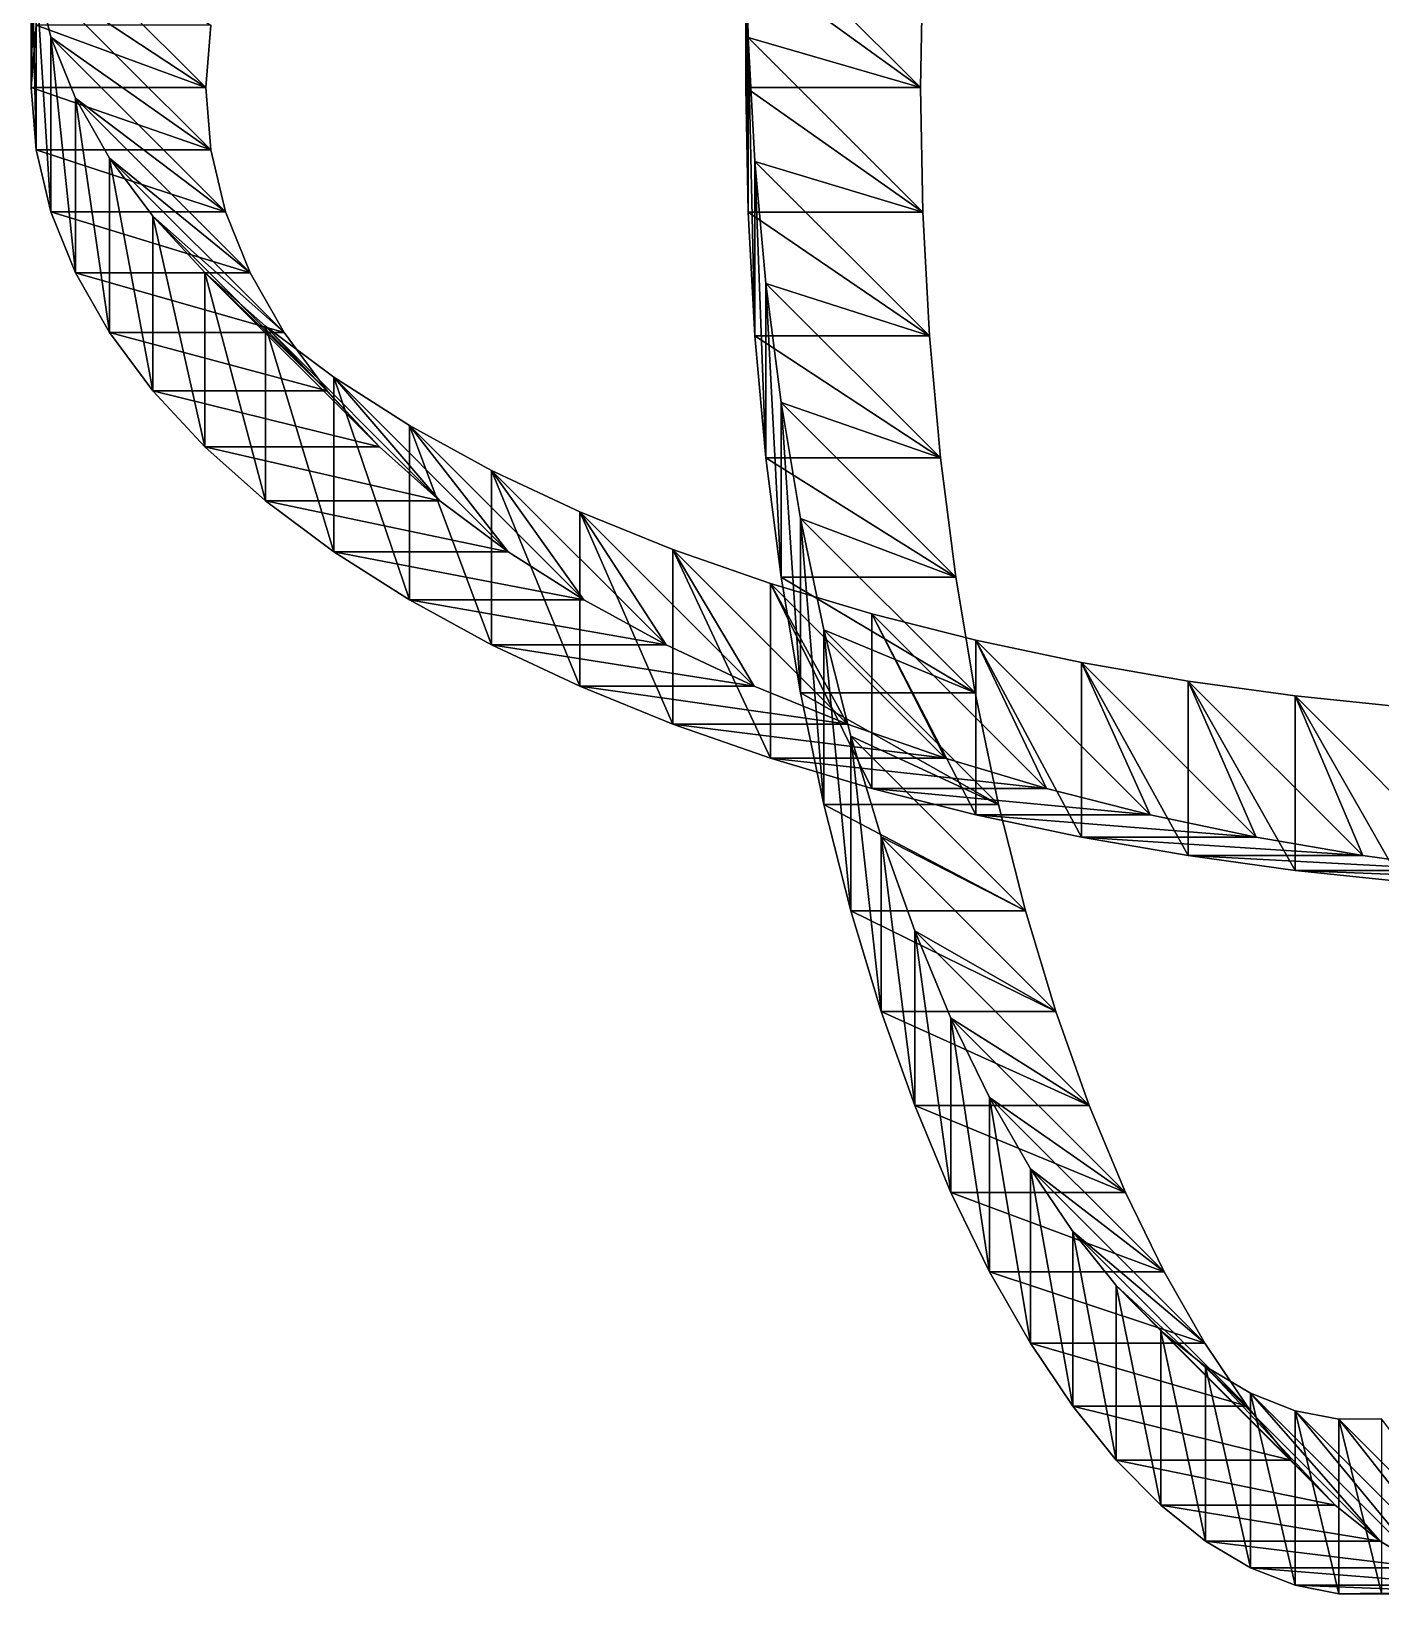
# Model space of a CAD drawing. Header units: metres. Extents: x -448 to 2284, y -539 to 1744.
# Drawn here: x -448 to 519, y -539 to 580 of the extents above; entities that cross this region are included whole.
import ezdxf

# ---------------------------------------------------------------- set-up
doc = ezdxf.new("R2010")
doc.units = ezdxf.units.M

msp = doc.modelspace()

# ---------------------------------------------------------------- linework, layer by layer
for points in [[(65.59729, 754.2537, -3629.919), (64, 539.99994, -3692), (65.59729, 629.2537, -3754.919), (65.59739, 629.25385, -3754.919)], [(64, 539.99994, -3692), (65.59729, 754.2537, -3629.919), (64, 664.99994, -3567), (64.0001, 665.00006, -3567)], [(-444.45447, 709.62933, -3585.2944), (-448, 539.99994, -3692), (-444.45447, 584.62933, -3710.2944), (-444.45438, 584.62946, -3710.2944)], [(-448, 539.99994, -3692), (-444.45447, 709.62933, -3585.2944), (-448, 664.99994, -3567), (-447.9999, 665.00006, -3567)], [(-323, 539.99994, -3692), (-444.45447, 620.3706, -3549.641), (-448, 664.99994, -3567), (-447.9999, 665.00006, -3567)], [(-448, 664.99994, -3567), (-319.45447, 584.62933, -3710.2944), (-323, 539.99994, -3692), (-322.9999, 540.00006, -3692)], [(-448, 664.99994, -3567), (-444.45447, 495.3706, -3674.641), (-448, 539.99994, -3692), (-447.9999, 540.00006, -3692)], [(-444.45447, 495.3706, -3674.641), (-448, 664.99994, -3567), (-444.45447, 620.3706, -3549.641), (-444.45438, 620.3707, -3549.641)], [(189, 539.99994, -3692), (65.59729, 575.74634, -3505.0168), (64, 664.99994, -3567), (64.0001, 665.00006, -3567)], [(64, 664.99994, -3567), (190.59729, 629.2537, -3754.919), (189, 539.99994, -3692), (189.0001, 540.00006, -3692)], [(64, 664.99994, -3567), (65.59729, 450.74637, -3630.0168), (64, 539.99994, -3692), (64.0001, 540.00006, -3692)], [(65.59729, 450.74637, -3630.0168), (64, 664.99994, -3567), (65.59729, 575.74634, -3505.0168), (65.59739, 575.74646, -3505.0168)], [(189, 539.99994, -3692), (65.59729, 629.2537, -3754.919), (64, 539.99994, -3692), (64.0001, 540.00006, -3692)], [(65.59729, 629.2537, -3754.919), (189, 539.99994, -3692), (190.59729, 629.2537, -3754.919), (190.5974, 629.25385, -3754.919)], [(-319.45447, 495.3706, -3674.641), (-433.84888, 576.04333, -3533.4868), (-444.45447, 620.3706, -3549.641), (-444.45438, 620.3707, -3549.641)], [(-444.45447, 620.3706, -3549.641), (-323, 539.99994, -3692), (-319.45447, 495.3706, -3674.641), (-319.45438, 495.3707, -3674.641)], [(-444.45447, 620.3706, -3549.641), (-433.84888, 451.04333, -3658.4868), (-444.45447, 495.3706, -3674.641), (-444.45438, 495.3707, -3674.641)], [(-433.84888, 451.04333, -3658.4868), (-444.45447, 620.3706, -3549.641), (-433.84888, 576.04333, -3533.4868), (-433.8488, 576.04346, -3533.4868)], [(-323, 539.99994, -3692), (-444.45447, 584.62933, -3710.2944), (-448, 539.99994, -3692), (-447.9999, 540.00006, -3692)], [(-444.45447, 584.62933, -3710.2944), (-323, 539.99994, -3692), (-319.45447, 584.62933, -3710.2944), (-319.45438, 584.62946, -3710.2944)], [(-308.84888, 451.04333, -3658.4868), (-416.2755, 532.3168, -3518.8022), (-433.84888, 576.04333, -3533.4868), (-433.8488, 576.04346, -3533.4868)], [(-433.84888, 576.04333, -3533.4868), (-319.45447, 495.3706, -3674.641), (-308.84888, 451.04333, -3658.4868), (-308.8488, 451.04343, -3658.4868)], [(-433.84888, 576.04333, -3533.4868), (-416.2755, 407.3168, -3643.8022), (-433.84888, 451.04333, -3658.4868), (-433.8488, 451.04343, -3658.4868)], [(-416.2755, 407.3168, -3643.8022), (-433.84888, 576.04333, -3533.4868), (-416.2755, 532.3168, -3518.8022), (-416.27542, 532.3169, -3518.8022)], [(190.59729, 450.74637, -3630.0168), (70.372925, 487.13507, -3444.5789), (65.59729, 575.74634, -3505.0168), (65.59739, 575.74646, -3505.0168)], [(65.59729, 575.74634, -3505.0168), (189, 539.99994, -3692), (190.59729, 450.74637, -3630.0168), (190.5974, 450.74646, -3630.0168)], [(65.59729, 575.74634, -3505.0168), (70.372925, 362.13507, -3569.5789), (65.59729, 450.74637, -3630.0168), (65.59739, 450.74646, -3630.0168)], [(70.372925, 362.13507, -3569.5789), (65.59729, 575.74634, -3505.0168), (70.372925, 487.13507, -3444.5789), (70.373024, 487.13516, -3444.5789)], [(-448, 539.99994, -3692), (-319.45447, 495.3706, -3674.641), (-323, 539.99994, -3692), (-322.9999, 540.00006, -3692)], [(-319.45447, 495.3706, -3674.641), (-448, 539.99994, -3692), (-444.45447, 495.3706, -3674.641), (-444.45438, 495.3707, -3674.641)], [(64, 539.99994, -3692), (190.59729, 450.74637, -3630.0168), (189, 539.99994, -3692), (189.0001, 540.00006, -3692)], [(190.59729, 450.74637, -3630.0168), (64, 539.99994, -3692), (65.59729, 450.74637, -3630.0168), (65.59739, 450.74646, -3630.0168)], [(-291.2755, 407.3168, -3643.8022), (-391.88867, 489.48532, -3505.8447), (-416.2755, 532.3168, -3518.8022), (-416.27542, 532.3169, -3518.8022)], [(-416.2755, 532.3168, -3518.8022), (-308.84888, 451.04333, -3658.4868), (-291.2755, 407.3168, -3643.8022), (-291.27542, 407.3169, -3643.8022)], [(-416.2755, 532.3168, -3518.8022), (-391.88867, 364.48532, -3630.8447), (-416.2755, 407.3168, -3643.8022), (-416.27542, 407.3169, -3643.8022)], [(-391.88867, 364.48532, -3630.8447), (-416.2755, 532.3168, -3518.8022), (-391.88867, 489.48532, -3505.8447), (-391.88858, 489.4854, -3505.8447)], [(-444.45447, 495.3706, -3674.641), (-308.84888, 451.04333, -3658.4868), (-319.45447, 495.3706, -3674.641), (-319.45438, 495.3707, -3674.641)], [(-308.84888, 451.04333, -3658.4868), (-444.45447, 495.3706, -3674.641), (-433.84888, 451.04333, -3658.4868), (-433.8488, 451.04343, -3658.4868)], [(-266.88867, 364.48532, -3630.8447), (-360.90112, 447.82892, -3494.8584), (-391.88867, 489.48532, -3505.8447), (-391.88858, 489.4854, -3505.8447)], [(-391.88867, 489.48532, -3505.8447), (-291.2755, 407.3168, -3643.8022), (-266.88867, 364.48532, -3630.8447), (-266.88858, 364.4854, -3630.8447)], [(-391.88867, 489.48532, -3505.8447), (-360.90112, 322.82892, -3619.8584), (-391.88867, 364.48532, -3630.8447), (-391.88858, 364.4854, -3630.8447)], [(-360.90112, 322.82892, -3619.8584), (-391.88867, 489.48532, -3505.8447), (-360.90112, 447.82892, -3494.8584), (-360.90103, 447.829, -3494.8584)], [(195.37292, 362.13507, -3569.5789), (78.2785, 399.80194, -3386.287), (70.372925, 487.13507, -3444.5789), (70.373024, 487.13516, -3444.5789)], [(70.372925, 487.13507, -3444.5789), (190.59729, 450.74637, -3630.0168), (195.37292, 362.13507, -3569.5789), (195.37303, 362.13516, -3569.5789)], [(70.372925, 487.13507, -3444.5789), (78.2785, 274.80194, -3511.287), (70.372925, 362.13507, -3569.5789), (70.373024, 362.13516, -3569.5789)], [(78.2785, 274.80194, -3511.287), (70.372925, 487.13507, -3444.5789), (78.2785, 399.80194, -3386.287), (78.2786, 399.80203, -3386.287)], [(-433.84888, 451.04333, -3658.4868), (-291.2755, 407.3168, -3643.8022), (-308.84888, 451.04333, -3658.4868), (-308.8488, 451.04343, -3658.4868)], [(-291.2755, 407.3168, -3643.8022), (-433.84888, 451.04333, -3658.4868), (-416.2755, 407.3168, -3643.8022), (-416.27542, 407.3169, -3643.8022)], [(-235.90112, 322.82892, -3619.8584), (-323.58252, 407.61414, -3486.0728), (-360.90112, 447.82892, -3494.8584), (-360.90103, 447.829, -3494.8584)], [(-360.90112, 447.82892, -3494.8584), (-266.88867, 364.48532, -3630.8447), (-235.90112, 322.82892, -3619.8584), (-235.90102, 322.829, -3619.8584)], [(-360.90112, 447.82892, -3494.8584), (-323.58252, 282.61414, -3611.0728), (-360.90112, 322.82892, -3619.8584), (-360.90103, 322.829, -3619.8584)], [(-323.58252, 282.61414, -3611.0728), (-360.90112, 447.82892, -3494.8584), (-323.58252, 407.61414, -3486.0728), (-323.58243, 407.61423, -3486.0728)], [(65.59729, 450.74637, -3630.0168), (195.37292, 362.13507, -3569.5789), (190.59729, 450.74637, -3630.0168), (190.5974, 450.74646, -3630.0168)], [(195.37292, 362.13507, -3569.5789), (65.59729, 450.74637, -3630.0168), (70.372925, 362.13507, -3569.5789), (70.373024, 362.13516, -3569.5789)], [(-416.2755, 407.3168, -3643.8022), (-266.88867, 364.48532, -3630.8447), (-291.2755, 407.3168, -3643.8022), (-291.27542, 407.3169, -3643.8022)], [(-266.88867, 364.48532, -3630.8447), (-416.2755, 407.3168, -3643.8022), (-391.88867, 364.48532, -3630.8447), (-391.88858, 364.4854, -3630.8447)], [(-198.58252, 282.61414, -3611.0728), (-280.25793, 369.09363, -3479.7021), (-323.58252, 407.61414, -3486.0728), (-323.58243, 407.61423, -3486.0728)], [(-323.58252, 407.61414, -3486.0728), (-235.90112, 322.82892, -3619.8584), (-198.58252, 282.61414, -3611.0728), (-198.58241, 282.61423, -3611.0728)], [(-323.58252, 407.61414, -3486.0728), (-280.25793, 244.09363, -3604.7021), (-323.58252, 282.61414, -3611.0728), (-323.58243, 282.61423, -3611.0728)], [(-280.25793, 244.09363, -3604.7021), (-323.58252, 407.61414, -3486.0728), (-280.25793, 369.09363, -3479.7021), (-280.25784, 369.09372, -3479.7021)], [(203.2785, 274.80194, -3511.287), (89.23401, 314.37112, -3330.7302), (78.2785, 399.80194, -3386.287), (78.2786, 399.80203, -3386.287)], [(78.2785, 399.80194, -3386.287), (195.37292, 362.13507, -3569.5789), (203.2785, 274.80194, -3511.287), (203.27861, 274.80203, -3511.287)], [(78.2785, 399.80194, -3386.287), (89.23401, 189.37112, -3455.7302), (78.2785, 274.80194, -3511.287), (78.2786, 274.80203, -3511.287)], [(89.23401, 189.37112, -3455.7302), (78.2785, 399.80194, -3386.287), (89.23401, 314.37112, -3330.7302), (89.23411, 314.37122, -3330.7302)], [(-391.88867, 364.48532, -3630.8447), (-235.90112, 322.82892, -3619.8584), (-266.88867, 364.48532, -3630.8447), (-266.88858, 364.4854, -3630.8447)], [(-235.90112, 322.82892, -3619.8584), (-391.88867, 364.48532, -3630.8447), (-360.90112, 322.82892, -3619.8584), (-360.90103, 322.829, -3619.8584)], [(-155.25793, 244.09363, -3604.7021), (-231.30273, 332.4965, -3475.9373), (-280.25793, 369.09363, -3479.7021), (-280.25784, 369.09372, -3479.7021)], [(-280.25793, 369.09363, -3479.7021), (-198.58252, 282.61414, -3611.0728), (-155.25793, 244.09363, -3604.7021), (-155.25783, 244.09373, -3604.7021)], [(-280.25793, 369.09363, -3479.7021), (-231.30273, 207.49649, -3600.9373), (-280.25793, 244.09363, -3604.7021), (-280.25784, 244.09373, -3604.7021)], [(-231.30273, 207.49649, -3600.9373), (-280.25793, 369.09363, -3479.7021), (-231.30273, 332.4965, -3475.9373), (-231.30263, 332.49658, -3475.9373)], [(70.372925, 362.13507, -3569.5789), (203.2785, 274.80194, -3511.287), (195.37292, 362.13507, -3569.5789), (195.37303, 362.13516, -3569.5789)], [(203.2785, 274.80194, -3511.287), (70.372925, 362.13507, -3569.5789), (78.2785, 274.80194, -3511.287), (78.2786, 274.80203, -3511.287)], [(-106.302734, 207.49649, -3600.9373), (-177.14001, 298.03162, -3474.9453), (-231.30273, 332.4965, -3475.9373), (-231.30263, 332.49658, -3475.9373)], [(-231.30273, 332.4965, -3475.9373), (-155.25793, 244.09363, -3604.7021), (-106.302734, 207.49649, -3600.9373), (-106.302635, 207.4966, -3600.9373)], [(-231.30273, 332.4965, -3475.9373), (-177.14001, 173.03162, -3599.9453), (-231.30273, 207.49649, -3600.9373), (-231.30263, 207.4966, -3600.9373)], [(-177.14001, 173.03162, -3599.9453), (-231.30273, 332.4965, -3475.9373), (-177.14001, 298.03162, -3474.9453), (-177.13991, 298.0317, -3474.9453)], [(-360.90112, 322.82892, -3619.8584), (-198.58252, 282.61414, -3611.0728), (-235.90112, 322.82892, -3619.8584), (-235.90102, 322.829, -3619.8584)], [(-198.58252, 282.61414, -3611.0728), (-360.90112, 322.82892, -3619.8584), (-323.58252, 282.61414, -3611.0728), (-323.58243, 282.61423, -3611.0728)], [(214.23401, 189.37112, -3455.7302), (103.12866, 231.448, -3278.4775), (89.23401, 314.37112, -3330.7302), (89.23411, 314.37122, -3330.7302)], [(89.23401, 314.37112, -3330.7302), (203.2785, 274.80194, -3511.287), (214.23401, 189.37112, -3455.7302), (214.23412, 189.37123, -3455.7302)], [(89.23401, 314.37112, -3330.7302), (103.12866, 106.448, -3403.4775), (89.23401, 189.37112, -3455.7302), (89.23411, 189.37123, -3455.7302)], [(103.12866, 106.448, -3403.4775), (89.23401, 314.37112, -3330.7302), (103.12866, 231.448, -3278.4775), (103.12876, 231.4481, -3278.4775)], [(-52.140015, 173.03162, -3599.9453), (-118.237915, 265.88208, -3476.8696), (-177.14001, 298.03162, -3474.9453), (-177.13991, 298.0317, -3474.9453)], [(-177.14001, 298.03162, -3474.9453), (-106.302734, 207.49649, -3600.9373), (-52.140015, 173.03162, -3599.9453), (-52.139915, 173.03172, -3599.9453)], [(-177.14001, 298.03162, -3474.9453), (-118.237915, 140.88208, -3601.8696), (-177.14001, 173.03162, -3599.9453), (-177.13991, 173.03172, -3599.9453)], [(-118.237915, 140.88208, -3601.8696), (-177.14001, 298.03162, -3474.9453), (-118.237915, 265.88208, -3476.8696), (-118.237816, 265.88217, -3476.8696)], [(-323.58252, 282.61414, -3611.0728), (-155.25793, 244.09363, -3604.7021), (-198.58252, 282.61414, -3611.0728), (-198.58241, 282.61423, -3611.0728)], [(-155.25793, 244.09363, -3604.7021), (-323.58252, 282.61414, -3611.0728), (-280.25793, 244.09363, -3604.7021), (-280.25784, 244.09373, -3604.7021)], [(78.2785, 274.80194, -3511.287), (214.23401, 189.37112, -3455.7302), (203.2785, 274.80194, -3511.287), (203.27861, 274.80203, -3511.287)], [(214.23401, 189.37112, -3455.7302), (78.2785, 274.80194, -3511.287), (89.23401, 189.37112, -3455.7302), (89.23411, 189.37123, -3455.7302)], [(6.762085, 140.88208, -3601.8696), (-55.099976, 236.2038, -3481.8242), (-118.237915, 265.88208, -3476.8696), (-118.237816, 265.88217, -3476.8696)], [(-118.237915, 265.88208, -3476.8696), (-52.140015, 173.03162, -3599.9453), (6.762085, 140.88208, -3601.8696), (6.762185, 140.88219, -3601.8696)], [(-118.237915, 265.88208, -3476.8696), (-55.099976, 111.2038, -3606.8242), (-118.237915, 140.88208, -3601.8696), (-118.237816, 140.88219, -3601.8696)], [(-55.099976, 111.2038, -3606.8242), (-118.237915, 265.88208, -3476.8696), (-55.099976, 236.2038, -3481.8242), (-55.099876, 236.2039, -3481.8242)], [(-280.25793, 244.09363, -3604.7021), (-106.302734, 207.49649, -3600.9373), (-155.25793, 244.09363, -3604.7021), (-155.25783, 244.09373, -3604.7021)], [(-106.302734, 207.49649, -3600.9373), (-280.25793, 244.09363, -3604.7021), (-231.30273, 207.49649, -3600.9373), (-231.30263, 207.4966, -3600.9373)], [(69.900024, 111.2038, -3606.8242), (11.734619, 209.12323, -3489.8936), (-55.099976, 236.2038, -3481.8242), (-55.099876, 236.2039, -3481.8242)], [(-55.099976, 236.2038, -3481.8242), (6.762085, 140.88208, -3601.8696), (69.900024, 111.2038, -3606.8242), (69.90012, 111.203896, -3606.8242)], [(-55.099976, 236.2038, -3481.8242), (11.734619, 84.12323, -3614.8936), (-55.099976, 111.2038, -3606.8242), (-55.099876, 111.203896, -3606.8242)], [(11.734619, 84.12323, -3614.8936), (-55.099976, 236.2038, -3481.8242), (11.734619, 209.12323, -3489.8936), (11.734719, 209.12334, -3489.8936)], [(228.12866, 106.448, -3403.4775), (119.82263, 151.61407, -3230.073), (103.12866, 231.448, -3278.4775), (103.12876, 231.4481, -3278.4775)], [(103.12866, 231.448, -3278.4775), (214.23401, 189.37112, -3455.7302), (228.12866, 106.448, -3403.4775), (228.12877, 106.4481, -3403.4775)], [(103.12866, 231.448, -3278.4775), (119.82263, 26.614075, -3355.073), (103.12866, 106.448, -3403.4775), (103.12876, 106.4481, -3403.4775)], [(119.82263, 26.614075, -3355.073), (103.12866, 231.448, -3278.4775), (119.82263, 151.61407, -3230.073), (119.82273, 151.61418, -3230.073)], [(-231.30273, 207.49649, -3600.9373), (-52.140015, 173.03162, -3599.9453), (-106.302734, 207.49649, -3600.9373), (-106.302635, 207.4966, -3600.9373)], [(-52.140015, 173.03162, -3599.9453), (-231.30273, 207.49649, -3600.9373), (-177.14001, 173.03162, -3599.9453), (-177.13991, 173.03172, -3599.9453)], [(136.73462, 84.12323, -3614.8936), (81.698, 184.73688, -3501.1323), (11.734619, 209.12323, -3489.8936), (11.734719, 209.12334, -3489.8936)], [(11.734619, 209.12323, -3489.8936), (69.900024, 111.2038, -3606.8242), (136.73462, 84.12323, -3614.8936), (136.73473, 84.12333, -3614.8936)], [(11.734619, 209.12323, -3489.8936), (81.698, 59.736877, -3626.1323), (11.734619, 84.12323, -3614.8936), (11.734719, 84.12333, -3614.8936)], [(81.698, 59.736877, -3626.1323), (11.734619, 209.12323, -3489.8936), (81.698, 184.73688, -3501.1323), (81.6981, 184.73698, -3501.1323)], [(206.698, 59.736877, -3626.1323), (154.1997, 163.11057, -3515.561), (81.698, 184.73688, -3501.1323), (81.6981, 184.73698, -3501.1323)], [(81.698, 184.73688, -3501.1323), (136.73462, 84.12323, -3614.8936), (206.698, 59.736877, -3626.1323), (206.6981, 59.736977, -3626.1323)], [(81.698, 184.73688, -3501.1323), (154.1997, 38.110565, -3640.561), (81.698, 59.736877, -3626.1323), (81.6981, 59.736977, -3626.1323)], [(154.1997, 38.110565, -3640.561), (81.698, 184.73688, -3501.1323), (154.1997, 163.11057, -3515.561), (154.19981, 163.11067, -3515.561)], [(89.23401, 189.37112, -3455.7302), (228.12866, 106.448, -3403.4775), (214.23401, 189.37112, -3455.7302), (214.23412, 189.37123, -3455.7302)], [(228.12866, 106.448, -3403.4775), (89.23401, 189.37112, -3455.7302), (103.12866, 106.448, -3403.4775), (103.12876, 106.4481, -3403.4775)], [(-177.14001, 173.03162, -3599.9453), (6.762085, 140.88208, -3601.8696), (-52.140015, 173.03162, -3599.9453), (-52.139915, 173.03172, -3599.9453)], [(6.762085, 140.88208, -3601.8696), (-177.14001, 173.03162, -3599.9453), (-118.237915, 140.88208, -3601.8696), (-118.237816, 140.88219, -3601.8696)], [(279.1997, 38.110565, -3640.561), (228.63489, 144.27698, -3533.1694), (154.1997, 163.11057, -3515.561), (154.19981, 163.11067, -3515.561)], [(154.1997, 163.11057, -3515.561), (206.698, 59.736877, -3626.1323), (279.1997, 38.110565, -3640.561), (279.1998, 38.110664, -3640.561)], [(154.1997, 163.11057, -3515.561), (228.63489, 19.276978, -3658.1694), (154.1997, 38.110565, -3640.561), (154.19981, 38.110664, -3640.561)], [(228.63489, 19.276978, -3658.1694), (154.1997, 163.11057, -3515.561), (228.63489, 144.27698, -3533.1694), (228.635, 144.27708, -3533.1694)], [(244.82263, 26.614075, -3355.073), (139.14807, 75.422485, -3186.0312), (119.82263, 151.61407, -3230.073), (119.82273, 151.61418, -3230.073)], [(119.82263, 151.61407, -3230.073), (228.12866, 106.448, -3403.4775), (244.82263, 26.614075, -3355.073), (244.82274, 26.614174, -3355.073)], [(119.82263, 151.61407, -3230.073), (139.14807, -49.577515, -3311.0312), (119.82263, 26.614075, -3355.073), (119.82273, 26.614174, -3355.073)], [(139.14807, -49.577515, -3311.0312), (119.82263, 151.61407, -3230.073), (139.14807, 75.422485, -3186.0312), (139.14818, 75.422585, -3186.0312)], [(-118.237915, 140.88208, -3601.8696), (69.900024, 111.2038, -3606.8242), (6.762085, 140.88208, -3601.8696), (6.762185, 140.88219, -3601.8696)], [(69.900024, 111.2038, -3606.8242), (-118.237915, 140.88208, -3601.8696), (-55.099976, 111.2038, -3606.8242), (-55.099876, 111.203896, -3606.8242)], [(353.6349, 19.276978, -3658.1694), (304.3839, 128.23657, -3553.9133), (228.63489, 144.27698, -3533.1694), (228.635, 144.27708, -3533.1694)], [(228.63489, 144.27698, -3533.1694), (279.1997, 38.110565, -3640.561), (353.6349, 19.276978, -3658.1694), (353.63498, 19.277077, -3658.1694)], [(228.63489, 144.27698, -3533.1694), (304.3839, 3.236572, -3678.9133), (228.63489, 19.276978, -3658.1694), (228.635, 19.277077, -3658.1694)], [(304.3839, 3.236572, -3678.9133), (228.63489, 144.27698, -3533.1694), (304.3839, 128.23657, -3553.9133), (304.384, 128.23668, -3553.9133)], [(429.3839, 3.236572, -3678.9133), (380.82507, 114.957214, -3577.716), (304.3839, 128.23657, -3553.9133), (304.384, 128.23668, -3553.9133)], [(304.3839, 128.23657, -3553.9133), (353.6349, 19.276978, -3658.1694), (429.3839, 3.236572, -3678.9133), (429.384, 3.236672, -3678.9133)], [(304.3839, 128.23657, -3553.9133), (380.82507, -10.042786, -3702.716), (304.3839, 3.236572, -3678.9133), (304.384, 3.236672, -3678.9133)], [(380.82507, -10.042786, -3702.716), (304.3839, 128.23657, -3553.9133), (380.82507, 114.957214, -3577.716), (380.82516, 114.95731, -3577.716)], [(505.82507, -10.042786, -3702.716), (457.3374, 104.37488, -3604.4692), (380.82507, 114.957214, -3577.716), (380.82516, 114.95731, -3577.716)], [(380.82507, 114.957214, -3577.716), (429.3839, 3.236572, -3678.9133), (505.82507, -10.042786, -3702.716), (505.82516, -10.042685, -3702.716)], [(380.82507, 114.957214, -3577.716), (457.3374, -20.625122, -3729.4692), (380.82507, -10.042786, -3702.716), (380.82516, -10.042685, -3702.716)], [(457.3374, -20.625122, -3729.4692), (380.82507, 114.957214, -3577.716), (457.3374, 104.37488, -3604.4692), (457.3375, 104.37498, -3604.4692)], [(-55.099976, 111.2038, -3606.8242), (136.73462, 84.12323, -3614.8936), (69.900024, 111.2038, -3606.8242), (69.90012, 111.203896, -3606.8242)], [(136.73462, 84.12323, -3614.8936), (-55.099976, 111.2038, -3606.8242), (11.734619, 84.12323, -3614.8936), (11.734719, 84.12333, -3614.8936)], [(103.12866, 106.448, -3403.4775), (244.82263, 26.614075, -3355.073), (228.12866, 106.448, -3403.4775), (228.12877, 106.4481, -3403.4775)], [(244.82263, 26.614075, -3355.073), (103.12866, 106.448, -3403.4775), (119.82263, 26.614075, -3355.073), (119.82273, 26.614174, -3355.073)], [(582.3374, -20.625122, -3729.4692), (533.3064, 96.39642, -3634.0322), (457.3374, 104.37488, -3604.4692), (457.3375, 104.37498, -3604.4692)], [(457.3374, 104.37488, -3604.4692), (505.82507, -10.042786, -3702.716), (582.3374, -20.625122, -3729.4692), (582.3375, -20.625023, -3729.4692)], [(457.3374, 104.37488, -3604.4692), (533.3064, -28.603577, -3759.0322), (457.3374, -20.625122, -3729.4692), (457.3375, -20.625023, -3729.4692)], [(533.3064, -28.603577, -3759.0322), (457.3374, 104.37488, -3604.4692), (533.3064, 96.39642, -3634.0322), (533.3065, 96.39652, -3634.0322)], [(11.734619, 84.12323, -3614.8936), (206.698, 59.736877, -3626.1323), (136.73462, 84.12323, -3614.8936), (136.73473, 84.12333, -3614.8936)], [(206.698, 59.736877, -3626.1323), (11.734619, 84.12323, -3614.8936), (81.698, 59.736877, -3626.1323), (81.6981, 59.736977, -3626.1323)], [(264.14807, -49.577515, -3311.0312), (160.91223, 3.389221, -3146.8296), (139.14807, 75.422485, -3186.0312), (139.14818, 75.422585, -3186.0312)], [(139.14807, 75.422485, -3186.0312), (244.82263, 26.614075, -3355.073), (264.14807, -49.577515, -3311.0312), (264.14816, -49.577415, -3311.0312)], [(139.14807, 75.422485, -3186.0312), (160.91223, -121.61078, -3271.8296), (139.14807, -49.577515, -3311.0312), (139.14818, -49.577415, -3311.0312)], [(160.91223, -121.61078, -3271.8296), (139.14807, 75.422485, -3186.0312), (160.91223, 3.389221, -3146.8296), (160.91234, 3.389321, -3146.8296)], [(81.698, 59.736877, -3626.1323), (279.1997, 38.110565, -3640.561), (206.698, 59.736877, -3626.1323), (206.6981, 59.736977, -3626.1323)], [(279.1997, 38.110565, -3640.561), (81.698, 59.736877, -3626.1323), (154.1997, 38.110565, -3640.561), (154.19981, 38.110664, -3640.561)], [(154.1997, 38.110565, -3640.561), (353.6349, 19.276978, -3658.1694), (279.1997, 38.110565, -3640.561), (279.1998, 38.110664, -3640.561)], [(353.6349, 19.276978, -3658.1694), (154.1997, 38.110565, -3640.561), (228.63489, 19.276978, -3658.1694), (228.635, 19.277077, -3658.1694)], [(119.82263, 26.614075, -3355.073), (264.14807, -49.577515, -3311.0312), (244.82263, 26.614075, -3355.073), (244.82274, 26.614174, -3355.073)], [(264.14807, -49.577515, -3311.0312), (119.82263, 26.614075, -3355.073), (139.14807, -49.577515, -3311.0312), (139.14818, -49.577415, -3311.0312)], [(228.63489, 19.276978, -3658.1694), (429.3839, 3.236572, -3678.9133), (353.6349, 19.276978, -3658.1694), (353.63498, 19.277077, -3658.1694)], [(429.3839, 3.236572, -3678.9133), (228.63489, 19.276978, -3658.1694), (304.3839, 3.236572, -3678.9133), (304.384, 3.236672, -3678.9133)], [(285.91223, -121.61078, -3271.8296), (184.89825, -64.006714, -3112.907), (160.91223, 3.389221, -3146.8296), (160.91234, 3.389321, -3146.8296)], [(160.91223, 3.389221, -3146.8296), (264.14807, -49.577515, -3311.0312), (285.91223, -121.61078, -3271.8296), (285.91232, -121.61068, -3271.8296)], [(160.91223, 3.389221, -3146.8296), (184.89825, -189.00671, -3237.907), (160.91223, -121.61078, -3271.8296), (160.91234, -121.61068, -3271.8296)], [(184.89825, -189.00671, -3237.907), (160.91223, 3.389221, -3146.8296), (184.89825, -64.006714, -3112.907), (184.89836, -64.006615, -3112.907)], [(304.3839, 3.236572, -3678.9133), (505.82507, -10.042786, -3702.716), (429.3839, 3.236572, -3678.9133), (429.384, 3.236672, -3678.9133)], [(505.82507, -10.042786, -3702.716), (304.3839, 3.236572, -3678.9133), (380.82507, -10.042786, -3702.716), (380.82516, -10.042685, -3702.716)], [(380.82507, -10.042786, -3702.716), (582.3374, -20.625122, -3729.4692), (505.82507, -10.042786, -3702.716), (505.82516, -10.042685, -3702.716)], [(582.3374, -20.625122, -3729.4692), (380.82507, -10.042786, -3702.716), (457.3374, -20.625122, -3729.4692), (457.3375, -20.625023, -3729.4692)], [(457.3374, -20.625122, -3729.4692), (658.3064, -28.603577, -3759.0322), (582.3374, -20.625122, -3729.4692), (582.3375, -20.625023, -3729.4692)], [(658.3064, -28.603577, -3759.0322), (457.3374, -20.625122, -3729.4692), (533.3064, -28.603577, -3759.0322), (533.3065, -28.603477, -3759.0322)], [(139.14807, -49.577515, -3311.0312), (285.91223, -121.61078, -3271.8296), (264.14807, -49.577515, -3311.0312), (264.14816, -49.577415, -3311.0312)], [(285.91223, -121.61078, -3271.8296), (139.14807, -49.577515, -3311.0312), (160.91223, -121.61078, -3271.8296), (160.91234, -121.61068, -3271.8296)], [(309.89825, -189.00671, -3237.907), (210.86957, -126.33258, -3084.655), (184.89825, -64.006714, -3112.907), (184.89836, -64.006615, -3112.907)], [(184.89825, -64.006714, -3112.907), (285.91223, -121.61078, -3271.8296), (309.89825, -189.00671, -3237.907), (309.89835, -189.0066, -3237.907)], [(184.89825, -64.006714, -3112.907), (210.86957, -251.33258, -3209.655), (184.89825, -189.00671, -3237.907), (184.89836, -189.0066, -3237.907)], [(210.86957, -251.33258, -3209.655), (184.89825, -64.006714, -3112.907), (210.86957, -126.33258, -3084.655), (210.86967, -126.33248, -3084.655)], [(160.91223, -121.61078, -3271.8296), (309.89825, -189.00671, -3237.907), (285.91223, -121.61078, -3271.8296), (285.91232, -121.61068, -3271.8296)], [(309.89825, -189.00671, -3237.907), (160.91223, -121.61078, -3271.8296), (184.89825, -189.00671, -3237.907), (184.89836, -189.0066, -3237.907)], [(335.86957, -251.33258, -3209.655), (238.57166, -183.20227, -3062.4185), (210.86957, -126.33258, -3084.655), (210.86967, -126.33248, -3084.655)], [(210.86957, -126.33258, -3084.655), (309.89825, -189.00671, -3237.907), (335.86957, -251.33258, -3209.655), (335.86966, -251.33247, -3209.655)], [(210.86957, -126.33258, -3084.655), (238.57166, -308.20227, -3187.4185), (210.86957, -251.33258, -3209.655), (210.86967, -251.33247, -3209.655)], [(238.57166, -308.20227, -3187.4185), (210.86957, -126.33258, -3084.655), (238.57166, -183.20227, -3062.4185), (238.57176, -183.20216, -3062.4185)], [(184.89825, -189.00671, -3237.907), (335.86957, -251.33258, -3209.655), (309.89825, -189.00671, -3237.907), (309.89835, -189.0066, -3237.907)], [(335.86957, -251.33258, -3209.655), (184.89825, -189.00671, -3237.907), (210.86957, -251.33258, -3209.655), (210.86967, -251.33247, -3209.655)], [(363.57166, -308.20227, -3187.4185), (267.73438, -234.28186, -3046.4888), (238.57166, -183.20227, -3062.4185), (238.57176, -183.20216, -3062.4185)], [(238.57166, -183.20227, -3062.4185), (335.86957, -251.33258, -3209.655), (363.57166, -308.20227, -3187.4185), (363.57175, -308.20218, -3187.4185)], [(238.57166, -183.20227, -3062.4185), (267.73438, -359.28186, -3171.4888), (238.57166, -308.20227, -3187.4185), (238.57176, -308.20218, -3187.4185)], [(267.73438, -359.28186, -3171.4888), (238.57166, -183.20227, -3062.4185), (267.73438, -234.28186, -3046.4888), (267.73447, -234.28175, -3046.4888)], [(392.73438, -359.28186, -3171.4888), (298.0783, -279.29236, -3037.1025), (267.73438, -234.28186, -3046.4888), (267.73447, -234.28175, -3046.4888)], [(267.73438, -234.28186, -3046.4888), (363.57166, -308.20227, -3187.4185), (392.73438, -359.28186, -3171.4888), (392.73447, -359.28177, -3171.4888)], [(267.73438, -234.28186, -3046.4888), (298.0783, -404.29236, -3162.1025), (267.73438, -359.28186, -3171.4888), (267.73447, -359.28177, -3171.4888)], [(298.0783, -404.29236, -3162.1025), (267.73438, -234.28186, -3046.4888), (298.0783, -279.29236, -3037.1025), (298.0784, -279.29227, -3037.1025)], [(210.86957, -251.33258, -3209.655), (363.57166, -308.20227, -3187.4185), (335.86957, -251.33258, -3209.655), (335.86966, -251.33247, -3209.655)], [(363.57166, -308.20227, -3187.4185), (210.86957, -251.33258, -3209.655), (238.57166, -308.20227, -3187.4185), (238.57176, -308.20218, -3187.4185)], [(423.0783, -404.29236, -3162.1025), (329.31458, -318.01184, -3034.4385), (298.0783, -279.29236, -3037.1025), (298.0784, -279.29227, -3037.1025)], [(298.0783, -279.29236, -3037.1025), (392.73438, -359.28186, -3171.4888), (423.0783, -404.29236, -3162.1025), (423.0784, -404.29227, -3162.1025)], [(298.0783, -279.29236, -3037.1025), (329.31458, -443.01184, -3159.4385), (298.0783, -404.29236, -3162.1025), (298.0784, -404.29227, -3162.1025)], [(329.31458, -443.01184, -3159.4385), (298.0783, -279.29236, -3037.1025), (329.31458, -318.01184, -3034.4385), (329.31467, -318.01175, -3034.4385)], [(238.57166, -308.20227, -3187.4185), (392.73438, -359.28186, -3171.4888), (363.57166, -308.20227, -3187.4185), (363.57175, -308.20218, -3187.4185)], [(392.73438, -359.28186, -3171.4888), (238.57166, -308.20227, -3187.4185), (267.73438, -359.28186, -3171.4888), (267.73447, -359.28177, -3171.4888)], [(454.31458, -443.01184, -3159.4385), (361.15015, -350.27698, -3038.6155), (329.31458, -318.01184, -3034.4385), (329.31467, -318.01175, -3034.4385)], [(329.31458, -318.01184, -3034.4385), (423.0783, -404.29236, -3162.1025), (454.31458, -443.01184, -3159.4385), (454.31467, -443.01175, -3159.4385)], [(329.31458, -318.01184, -3034.4385), (361.15015, -475.27698, -3163.6155), (329.31458, -443.01184, -3159.4385), (329.31467, -443.01175, -3159.4385)], [(361.15015, -475.27698, -3163.6155), (329.31458, -318.01184, -3034.4385), (361.15015, -350.27698, -3038.6155), (361.15024, -350.2769, -3038.6155)], [(486.15015, -475.27698, -3163.6155), (393.292, -375.9851, -3049.692), (361.15015, -350.27698, -3038.6155), (361.15024, -350.2769, -3038.6155)], [(361.15015, -350.27698, -3038.6155), (454.31458, -443.01184, -3159.4385), (486.15015, -475.27698, -3163.6155), (486.15024, -475.2769, -3163.6155)], [(361.15015, -350.27698, -3038.6155), (393.292, -500.9851, -3174.692), (361.15015, -475.27698, -3163.6155), (361.15024, -475.2769, -3163.6155)], [(393.292, -500.9851, -3174.692), (361.15015, -350.27698, -3038.6155), (393.292, -375.9851, -3049.692), (393.29208, -375.98502, -3049.692)], [(267.73438, -359.28186, -3171.4888), (423.0783, -404.29236, -3162.1025), (392.73438, -359.28186, -3171.4888), (392.73447, -359.28177, -3171.4888)], [(423.0783, -404.29236, -3162.1025), (267.73438, -359.28186, -3171.4888), (298.0783, -404.29236, -3162.1025), (298.0784, -404.29227, -3162.1025)], [(518.292, -500.9851, -3174.692), (425.44904, -395.09473, -3067.6646), (393.292, -375.9851, -3049.692), (393.29208, -375.98502, -3049.692)], [(393.292, -375.9851, -3049.692), (486.15015, -475.27698, -3163.6155), (518.292, -500.9851, -3174.692), (518.2921, -500.98502, -3174.692)], [(393.292, -375.9851, -3049.692), (425.44904, -520.0947, -3192.6646), (393.292, -500.9851, -3174.692), (393.29208, -500.98502, -3174.692)], [(425.44904, -520.0947, -3192.6646), (393.292, -375.9851, -3049.692), (425.44904, -395.09473, -3067.6646), (425.44913, -395.09464, -3067.6646)], [(550.44904, -520.0947, -3192.6646), (457.33734, -407.62476, -3092.4692), (425.44904, -395.09473, -3067.6646), (425.44913, -395.09464, -3067.6646)], [(425.44904, -395.09473, -3067.6646), (518.292, -500.9851, -3174.692), (550.44904, -520.0947, -3192.6646), (550.44916, -520.0946, -3192.6646)], [(425.44904, -395.09473, -3067.6646), (457.33734, -532.62476, -3217.4692), (425.44904, -520.0947, -3192.6646), (425.44913, -520.0946, -3192.6646)], [(457.33734, -532.62476, -3217.4692), (425.44904, -395.09473, -3067.6646), (457.33734, -407.62476, -3092.4692), (457.33743, -407.62466, -3092.4692)], [(298.0783, -404.29236, -3162.1025), (454.31458, -443.01184, -3159.4385), (423.0783, -404.29236, -3162.1025), (423.0784, -404.29227, -3162.1025)], [(454.31458, -443.01184, -3159.4385), (298.0783, -404.29236, -3162.1025), (329.31458, -443.01184, -3159.4385), (329.31467, -443.01175, -3159.4385)], [(582.33734, -532.62476, -3217.4692), (488.68286, -413.65515, -3123.9805), (457.33734, -407.62476, -3092.4692), (457.33743, -407.62466, -3092.4692)], [(457.33734, -407.62476, -3092.4692), (550.44904, -520.0947, -3192.6646), (582.33734, -532.62476, -3217.4692), (582.33746, -532.62463, -3217.4692)], [(457.33734, -407.62476, -3092.4692), (488.68286, -538.65515, -3248.9805), (457.33734, -532.62476, -3217.4692), (457.33743, -532.62463, -3217.4692)], [(488.68286, -538.65515, -3248.9805), (457.33734, -407.62476, -3092.4692), (488.68286, -413.65515, -3123.9805), (488.68295, -413.65506, -3123.9805)], [(519.22375, -538.32544, -3287.0132), (488.68286, -413.65515, -3123.9805), (519.22375, -413.32544, -3162.0132), (519.2239, -413.32535, -3162.0132)], [(613.68286, -538.65515, -3248.9805), (519.22375, -413.32544, -3162.0132), (488.68286, -413.65515, -3123.9805), (488.68295, -413.65506, -3123.9805)], [(488.68286, -413.65515, -3123.9805), (582.33734, -532.62476, -3217.4692), (613.68286, -538.65515, -3248.9805), (613.683, -538.655, -3248.9805)], [(488.68286, -413.65515, -3123.9805), (519.22375, -538.32544, -3287.0132), (488.68286, -538.65515, -3248.9805), (488.68295, -538.655, -3248.9805)], [(329.31458, -443.01184, -3159.4385), (486.15015, -475.27698, -3163.6155), (454.31458, -443.01184, -3159.4385), (454.31467, -443.01175, -3159.4385)], [(486.15015, -475.27698, -3163.6155), (329.31458, -443.01184, -3159.4385), (361.15015, -475.27698, -3163.6155), (361.15024, -475.2769, -3163.6155)], [(361.15015, -475.27698, -3163.6155), (518.292, -500.9851, -3174.692), (486.15015, -475.27698, -3163.6155), (486.15024, -475.2769, -3163.6155)], [(518.292, -500.9851, -3174.692), (361.15015, -475.27698, -3163.6155), (393.292, -500.9851, -3174.692), (393.29208, -500.98502, -3174.692)], [(393.292, -500.9851, -3174.692), (550.44904, -520.0947, -3192.6646), (518.292, -500.9851, -3174.692), (518.2921, -500.98502, -3174.692)], [(550.44904, -520.0947, -3192.6646), (393.292, -500.9851, -3174.692), (425.44904, -520.0947, -3192.6646), (425.44913, -520.0946, -3192.6646)], [(425.44904, -520.0947, -3192.6646), (582.33734, -532.62476, -3217.4692), (550.44904, -520.0947, -3192.6646), (550.44916, -520.0946, -3192.6646)], [(582.33734, -532.62476, -3217.4692), (425.44904, -520.0947, -3192.6646), (457.33734, -532.62476, -3217.4692), (457.33743, -532.62463, -3217.4692)], [(457.33734, -532.62476, -3217.4692), (613.68286, -538.65515, -3248.9805), (582.33734, -532.62476, -3217.4692), (582.33746, -532.62463, -3217.4692)], [(613.68286, -538.65515, -3248.9805), (457.33734, -532.62476, -3217.4692), (488.68286, -538.65515, -3248.9805), (488.68295, -538.655, -3248.9805)], [(644.22375, -538.32544, -3287.0132), (488.68286, -538.65515, -3248.9805), (519.22375, -538.32544, -3287.0132), (519.2239, -538.3253, -3287.0132)], [(488.68286, -538.65515, -3248.9805), (644.22375, -538.32544, -3287.0132), (613.68286, -538.65515, -3248.9805), (613.683, -538.655, -3248.9805)]]:
    msp.add_3dface(points)

doc.saveas('drawing.dxf')
